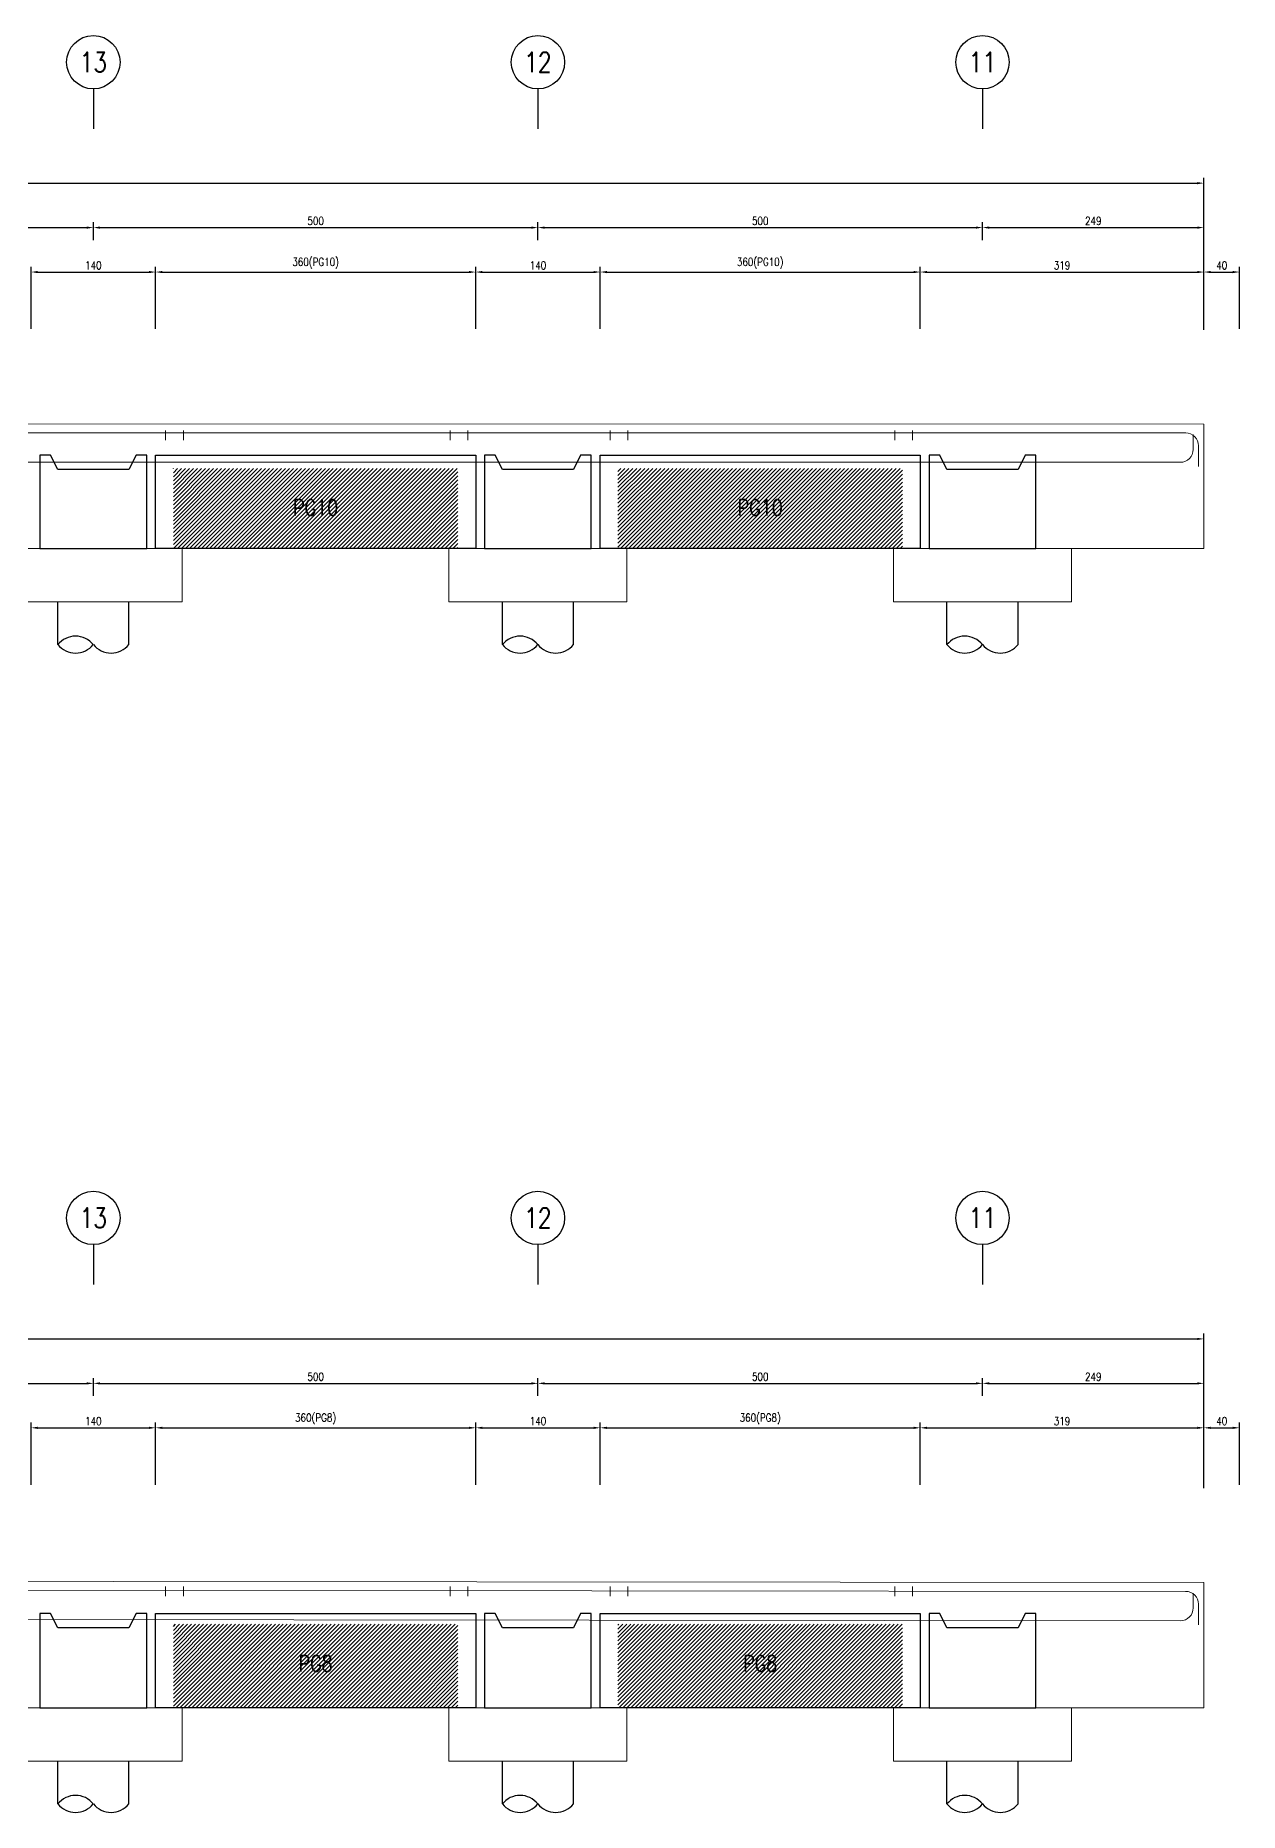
# Model space of a CAD drawing. Extents: x -4754 to 4976, y -23710 to 3841.
# Drawn here: x 2919 to 4273, y -7907 to -5909 of the extents above; entities that cross this region are included whole.
import ezdxf
from ezdxf.enums import TextEntityAlignment as Align

# ---------------------------------------------------------------- set-up
doc = ezdxf.new("R2010")
doc.units = 0
doc.header["$LTSCALE"] = 3
doc.layers.get('0').update_dxf_attribs({"linetype": 'CONTINUOUS'})
doc.layers.add('HB_0', color=7, linetype='CONTINUOUS', transparency=0.5)
for name, color, linetype in [('HB_DIM', 1, 'CONTINUOUS'), ('HB_TXT_CTEXT', 2, 'CONTINUOUS'), ('鋼筋', 3, 'CONTINUOUS')]:
    doc.layers.add(name, color=color, linetype=linetype)
doc.styles.get("Standard").update_dxf_attribs({"font": 'ROMANS.shx', "width": 0.8, "bigfont": 'chineset.shx'})
doc.dimstyles.new('30', dxfattribs={"dimscale": 3, "dimtxt": 3, "dimasz": 2.5, "dimexe": 2, "dimexo": 2, "dimgap": 1, "dimtad": 1, "dimdsep": 46, "dimtxsty": 'Standard', "dimcen": 0, "dimclrd": 256, "dimclre": 256, "dimclrt": 2, "dimadec": 0, "dimazin": 0, "dimtfac": 1, "dimtix": 1, "dimtmove": 2, "dimatfit": 3, "dimfxl": 1, "dimtolj": 1, "dimtzin": 0, "dimarcsym": 0})

# ---------------------------------------------------------------- blocks, each defined once
blk = doc.blocks.new('pile_vertical_with_pilecap')
at = {"linetype": 'Continuous'}
for p, q in [((-40, -48.1), (-40, 0)), ((-40, -48.1), (-40, 0)), ((40, -48.1), (40, 0)), ((40, -48.1), (40, 0))]:
    blk.add_line(p, q, dxfattribs=at)
for centre, start, end in [((-20, -64.1), 38.718, 141.282), ((-20, -64.1), 38.718, 141.282), ((-20, -32), 218.718, 321.282), ((-20, -32), 218.718, 321.282), ((20, -32), 218.718, 321.282), ((20, -32), 218.718, 321.282)]:
    blk.add_arc(centre, 25.6, start, end, dxfattribs=at)
blk = doc.blocks.new('line_guide')
at = {"color": 4, "linetype": 'Continuous'}
blk.add_line((0, 0), (0, -45), dxfattribs=at)
blk.add_circle((0, 30), 30, dxfattribs=at)
at = {"color": 4, "linetype": 'Continuous', "width": 0.8}
blk.add_attdef('A', text='', height=22.5, dxfattribs=at).set_placement((0, 30), align=Align.MIDDLE)
blk = doc.blocks.new('*D76')
at = {"layer": 'HB_DIM', "linetype": 'Continuous', "lineweight": -2}
for p, q in [((2913.6, -6238.8), (2913.6, -6168.8)), ((2921.1, -6174.8), (3046.1, -6174.8)), ((3053.6, -6238.8), (3053.6, -6168.8))]:
    blk.add_line(p, q, dxfattribs=at)
at = {"layer": 'HB_DIM'}
for points in [[(2921.1, -6173.6), (2921.1, -6176.1), (2913.6, -6174.8)], [(3046.1, -6176.1), (3046.1, -6173.6), (3053.6, -6174.8)]]:
    blk.add_solid(points, dxfattribs=at)
at = {"layer": 'HB_DIM', "color": 2, "linetype": 'Continuous', "insert": (2983.6, -6167.3), "char_height": 9, "attachment_point": 5, "rotation": 0}
blk.add_mtext('\\A1;140', dxfattribs=at)
blk = doc.blocks.new('*D77')
at = {"layer": 'HB_DIM', "linetype": 'Continuous', "lineweight": -2}
for p, q in [((3053.6, -6238.8), (3053.6, -6168.8)), ((3061.1, -6174.8), (3406.1, -6174.8)), ((3413.6, -6238.8), (3413.6, -6168.8))]:
    blk.add_line(p, q, dxfattribs=at)
at = {"layer": 'HB_DIM'}
for points in [[(3061.1, -6173.6), (3061.1, -6176.1), (3053.6, -6174.8)], [(3406.1, -6176.1), (3406.1, -6173.6), (3413.6, -6174.8)]]:
    blk.add_solid(points, dxfattribs=at)
at = {"layer": 'HB_DIM', "color": 2, "linetype": 'Continuous', "insert": (3233.6, -6164.9), "char_height": 9, "attachment_point": 5, "rotation": 0}
blk.add_mtext('\\A1;360(PG10)', dxfattribs=at)
blk = doc.blocks.new('*D78')
at = {"layer": 'HB_DIM', "linetype": 'Continuous', "lineweight": -2}
for p, q in [((3413.6, -6238.8), (3413.6, -6168.8)), ((3421.1, -6174.8), (3546.1, -6174.8)), ((3553.6, -6238.8), (3553.6, -6168.8))]:
    blk.add_line(p, q, dxfattribs=at)
at = {"layer": 'HB_DIM'}
for points in [[(3421.1, -6173.6), (3421.1, -6176.1), (3413.6, -6174.8)], [(3546.1, -6176.1), (3546.1, -6173.6), (3553.6, -6174.8)]]:
    blk.add_solid(points, dxfattribs=at)
at = {"layer": 'HB_DIM', "color": 2, "linetype": 'Continuous', "insert": (3483.6, -6167.3), "char_height": 9, "attachment_point": 5, "rotation": 0}
blk.add_mtext('\\A1;140', dxfattribs=at)
blk = doc.blocks.new('*D79')
at = {"layer": 'HB_DIM', "linetype": 'Continuous', "lineweight": -2}
for p, q in [((3553.6, -6238.8), (3553.6, -6168.8)), ((3561.1, -6174.8), (3906.1, -6174.8)), ((3913.6, -6238.8), (3913.6, -6168.8))]:
    blk.add_line(p, q, dxfattribs=at)
at = {"layer": 'HB_DIM'}
for points in [[(3561.1, -6173.6), (3561.1, -6176.1), (3553.6, -6174.8)], [(3906.1, -6176.1), (3906.1, -6173.6), (3913.6, -6174.8)]]:
    blk.add_solid(points, dxfattribs=at)
at = {"layer": 'HB_DIM', "color": 2, "linetype": 'Continuous', "insert": (3733.6, -6164.9), "char_height": 9, "attachment_point": 5, "rotation": 0}
blk.add_mtext('\\A1;360(PG10)', dxfattribs=at)
blk = doc.blocks.new('*D80')
at = {"layer": 'HB_DIM', "linetype": 'Continuous', "lineweight": -2}
for p, q in [((3913.6, -6238.8), (3913.6, -6168.8)), ((3921.1, -6174.8), (4225.1, -6174.8)), ((4232.6, -6238.8), (4232.6, -6168.8))]:
    blk.add_line(p, q, dxfattribs=at)
at = {"layer": 'HB_DIM'}
for points in [[(3921.1, -6173.6), (3921.1, -6176.1), (3913.6, -6174.8)], [(4225.1, -6176.1), (4225.1, -6173.6), (4232.6, -6174.8)]]:
    blk.add_solid(points, dxfattribs=at)
at = {"layer": 'HB_DIM', "color": 2, "linetype": 'Continuous', "insert": (4073.1, -6167.3), "char_height": 9, "attachment_point": 5, "rotation": 0}
blk.add_mtext('\\A1;319', dxfattribs=at)
blk = doc.blocks.new('*D81')
at = {"layer": 'HB_DIM', "linetype": 'Continuous', "lineweight": -2}
for p, q in [((4232.6, -6238.8), (4232.6, -6168.8)), ((4240.1, -6174.8), (4265.1, -6174.8)), ((4272.6, -6238.8), (4272.6, -6168.8))]:
    blk.add_line(p, q, dxfattribs=at)
at = {"layer": 'HB_DIM'}
for points in [[(4240.1, -6173.6), (4240.1, -6176.1), (4232.6, -6174.8)], [(4265.1, -6176.1), (4265.1, -6173.6), (4272.6, -6174.8)]]:
    blk.add_solid(points, dxfattribs=at)
at = {"layer": 'HB_DIM', "color": 2, "linetype": 'Continuous', "insert": (4252.6, -6167.3), "char_height": 9, "attachment_point": 5, "rotation": 0}
blk.add_mtext('\\A1;40', dxfattribs=at)
blk = doc.blocks.new('*D84')
at = {"layer": 'HB_DIM', "linetype": 'Continuous', "lineweight": -2}
for p, q in [((-265.4, -6238.8), (-265.4, -6068.8)), ((-257.9, -6074.8), (4225.1, -6074.8)), ((4232.6, -6239.8), (4232.6, -6068.8))]:
    blk.add_line(p, q, dxfattribs=at)
at = {"layer": 'HB_DIM'}
for points in [[(-257.9, -6073.6), (-257.9, -6076.1), (-265.4, -6074.8)], [(4225.1, -6076.1), (4225.1, -6073.6), (4232.6, -6074.8)]]:
    blk.add_solid(points, dxfattribs=at)
at = {"layer": 'HB_DIM', "color": 2, "linetype": 'Continuous', "insert": (1983.6, -6067.3), "char_height": 9, "attachment_point": 5, "rotation": 0}
blk.add_mtext('\\A1;4498', dxfattribs=at)
blk = doc.blocks.new('*D91')
at = {"layer": 'HB_DIM', "linetype": 'Continuous', "lineweight": -2}
for p, q in [((2483.6, -6138.8), (2483.6, -6118.8)), ((2491.1, -6124.8), (2976.1, -6124.8)), ((2983.6, -6138.8), (2983.6, -6118.8))]:
    blk.add_line(p, q, dxfattribs=at)
at = {"layer": 'HB_DIM'}
for points in [[(2491.1, -6123.6), (2491.1, -6126.1), (2483.6, -6124.8)], [(2976.1, -6126.1), (2976.1, -6123.6), (2983.6, -6124.8)]]:
    blk.add_solid(points, dxfattribs=at)
at = {"layer": 'HB_DIM', "color": 2, "linetype": 'Continuous', "insert": (2733.6, -6117.3), "char_height": 9, "attachment_point": 5, "rotation": 0}
blk.add_mtext('\\A1;500', dxfattribs=at)
blk = doc.blocks.new('*D92')
at = {"layer": 'HB_DIM', "linetype": 'Continuous', "lineweight": -2}
for p, q in [((2983.6, -6138.8), (2983.6, -6118.8)), ((2991.1, -6124.8), (3476.1, -6124.8)), ((3483.6, -6138.8), (3483.6, -6118.8))]:
    blk.add_line(p, q, dxfattribs=at)
at = {"layer": 'HB_DIM'}
for points in [[(2991.1, -6123.6), (2991.1, -6126.1), (2983.6, -6124.8)], [(3476.1, -6126.1), (3476.1, -6123.6), (3483.6, -6124.8)]]:
    blk.add_solid(points, dxfattribs=at)
at = {"layer": 'HB_DIM', "color": 2, "linetype": 'Continuous', "insert": (3233.6, -6117.3), "char_height": 9, "attachment_point": 5, "rotation": 0}
blk.add_mtext('\\A1;500', dxfattribs=at)
blk = doc.blocks.new('*D93')
at = {"layer": 'HB_DIM', "linetype": 'Continuous', "lineweight": -2}
for p, q in [((3483.6, -6138.8), (3483.6, -6118.8)), ((3491.1, -6124.8), (3976.1, -6124.8)), ((3983.6, -6138.8), (3983.6, -6118.8))]:
    blk.add_line(p, q, dxfattribs=at)
at = {"layer": 'HB_DIM'}
for points in [[(3491.1, -6123.6), (3491.1, -6126.1), (3483.6, -6124.8)], [(3976.1, -6126.1), (3976.1, -6123.6), (3983.6, -6124.8)]]:
    blk.add_solid(points, dxfattribs=at)
at = {"layer": 'HB_DIM', "color": 2, "linetype": 'Continuous', "insert": (3733.6, -6117.3), "char_height": 9, "attachment_point": 5, "rotation": 0}
blk.add_mtext('\\A1;500', dxfattribs=at)
blk = doc.blocks.new('*D94')
at = {"layer": 'HB_DIM', "linetype": 'Continuous', "lineweight": -2}
for p, q in [((3983.6, -6138.8), (3983.6, -6118.8)), ((3991.1, -6124.8), (4225.1, -6124.8)), ((4232.6, -6238.8), (4232.6, -6118.8))]:
    blk.add_line(p, q, dxfattribs=at)
at = {"layer": 'HB_DIM'}
for points in [[(3991.1, -6123.6), (3991.1, -6126.1), (3983.6, -6124.8)], [(4225.1, -6126.1), (4225.1, -6123.6), (4232.6, -6124.8)]]:
    blk.add_solid(points, dxfattribs=at)
at = {"layer": 'HB_DIM', "color": 2, "linetype": 'Continuous', "insert": (4108.1, -6117.3), "char_height": 9, "attachment_point": 5, "rotation": 0}
blk.add_mtext('\\A1;249', dxfattribs=at)
blk = doc.blocks.new('*D109')
at = {"layer": 'HB_DIM', "linetype": 'Continuous', "lineweight": -2}
for p, q in [((2913.6, -7538.8), (2913.6, -7468.8)), ((2921.1, -7474.8), (3046.1, -7474.8)), ((3053.6, -7538.8), (3053.6, -7468.8))]:
    blk.add_line(p, q, dxfattribs=at)
at = {"layer": 'HB_DIM'}
for points in [[(2921.1, -7473.6), (2921.1, -7476.1), (2913.6, -7474.8)], [(3046.1, -7476.1), (3046.1, -7473.6), (3053.6, -7474.8)]]:
    blk.add_solid(points, dxfattribs=at)
at = {"layer": 'HB_DIM', "color": 2, "linetype": 'Continuous', "insert": (2983.6, -7467.3), "char_height": 9, "attachment_point": 5, "rotation": 0}
blk.add_mtext('\\A1;140', dxfattribs=at)
blk = doc.blocks.new('*D110')
at = {"layer": 'HB_DIM', "linetype": 'Continuous', "lineweight": -2}
for p, q in [((3053.6, -7538.8), (3053.6, -7468.8)), ((3061.1, -7474.8), (3406.1, -7474.8)), ((3413.6, -7538.8), (3413.6, -7468.8))]:
    blk.add_line(p, q, dxfattribs=at)
at = {"layer": 'HB_DIM'}
for points in [[(3061.1, -7473.6), (3061.1, -7476.1), (3053.6, -7474.8)], [(3406.1, -7476.1), (3406.1, -7473.6), (3413.6, -7474.8)]]:
    blk.add_solid(points, dxfattribs=at)
at = {"layer": 'HB_DIM', "color": 2, "linetype": 'Continuous', "insert": (3233.6, -7464.9), "char_height": 9, "attachment_point": 5, "rotation": 0}
blk.add_mtext('\\A1;360(PG8)', dxfattribs=at)
blk = doc.blocks.new('*D111')
at = {"layer": 'HB_DIM', "linetype": 'Continuous', "lineweight": -2}
for p, q in [((3413.6, -7538.8), (3413.6, -7468.8)), ((3421.1, -7474.8), (3546.1, -7474.8)), ((3553.6, -7538.8), (3553.6, -7468.8))]:
    blk.add_line(p, q, dxfattribs=at)
at = {"layer": 'HB_DIM'}
for points in [[(3421.1, -7473.6), (3421.1, -7476.1), (3413.6, -7474.8)], [(3546.1, -7476.1), (3546.1, -7473.6), (3553.6, -7474.8)]]:
    blk.add_solid(points, dxfattribs=at)
at = {"layer": 'HB_DIM', "color": 2, "linetype": 'Continuous', "insert": (3483.6, -7467.3), "char_height": 9, "attachment_point": 5, "rotation": 0}
blk.add_mtext('\\A1;140', dxfattribs=at)
blk = doc.blocks.new('*D112')
at = {"layer": 'HB_DIM', "linetype": 'Continuous', "lineweight": -2}
for p, q in [((3553.6, -7538.8), (3553.6, -7468.8)), ((3561.1, -7474.8), (3906.1, -7474.8)), ((3913.6, -7538.8), (3913.6, -7468.8))]:
    blk.add_line(p, q, dxfattribs=at)
at = {"layer": 'HB_DIM'}
for points in [[(3561.1, -7473.6), (3561.1, -7476.1), (3553.6, -7474.8)], [(3906.1, -7476.1), (3906.1, -7473.6), (3913.6, -7474.8)]]:
    blk.add_solid(points, dxfattribs=at)
at = {"layer": 'HB_DIM', "color": 2, "linetype": 'Continuous', "insert": (3733.6, -7464.9), "char_height": 9, "attachment_point": 5, "rotation": 0}
blk.add_mtext('\\A1;360(PG8)', dxfattribs=at)
blk = doc.blocks.new('*D113')
at = {"layer": 'HB_DIM', "linetype": 'Continuous', "lineweight": -2}
for p, q in [((3913.6, -7538.8), (3913.6, -7468.8)), ((3921.1, -7474.8), (4225.1, -7474.8)), ((4232.6, -7538.8), (4232.6, -7468.8))]:
    blk.add_line(p, q, dxfattribs=at)
at = {"layer": 'HB_DIM'}
for points in [[(3921.1, -7473.6), (3921.1, -7476.1), (3913.6, -7474.8)], [(4225.1, -7476.1), (4225.1, -7473.6), (4232.6, -7474.8)]]:
    blk.add_solid(points, dxfattribs=at)
at = {"layer": 'HB_DIM', "color": 2, "linetype": 'Continuous', "insert": (4073.1, -7467.3), "char_height": 9, "attachment_point": 5, "rotation": 0}
blk.add_mtext('\\A1;319', dxfattribs=at)
blk = doc.blocks.new('*D114')
at = {"layer": 'HB_DIM', "linetype": 'Continuous', "lineweight": -2}
for p, q in [((4232.6, -7538.8), (4232.6, -7468.8)), ((4240.1, -7474.8), (4265.1, -7474.8)), ((4272.6, -7538.8), (4272.6, -7468.8))]:
    blk.add_line(p, q, dxfattribs=at)
at = {"layer": 'HB_DIM'}
for points in [[(4240.1, -7473.6), (4240.1, -7476.1), (4232.6, -7474.8)], [(4265.1, -7476.1), (4265.1, -7473.6), (4272.6, -7474.8)]]:
    blk.add_solid(points, dxfattribs=at)
at = {"layer": 'HB_DIM', "color": 2, "linetype": 'Continuous', "insert": (4252.6, -7467.3), "char_height": 9, "attachment_point": 5, "rotation": 0}
blk.add_mtext('\\A1;40', dxfattribs=at)
blk = doc.blocks.new('*D117')
at = {"layer": 'HB_DIM', "linetype": 'Continuous', "lineweight": -2}
for p, q in [((-265.4, -7538.8), (-265.4, -7368.8)), ((-257.9, -7374.8), (4225.1, -7374.8)), ((4232.6, -7542.8), (4232.6, -7368.8))]:
    blk.add_line(p, q, dxfattribs=at)
at = {"layer": 'HB_DIM'}
for points in [[(-257.9, -7373.6), (-257.9, -7376.1), (-265.4, -7374.8)], [(4225.1, -7376.1), (4225.1, -7373.6), (4232.6, -7374.8)]]:
    blk.add_solid(points, dxfattribs=at)
at = {"layer": 'HB_DIM', "color": 2, "linetype": 'Continuous', "insert": (1983.6, -7367.3), "char_height": 9, "attachment_point": 5, "rotation": 0}
blk.add_mtext('\\A1;4498', dxfattribs=at)
blk = doc.blocks.new('*D124')
at = {"layer": 'HB_DIM', "linetype": 'Continuous', "lineweight": -2}
for p, q in [((2483.6, -7438.8), (2483.6, -7418.8)), ((2491.1, -7424.8), (2976.1, -7424.8)), ((2983.6, -7438.8), (2983.6, -7418.8))]:
    blk.add_line(p, q, dxfattribs=at)
at = {"layer": 'HB_DIM'}
for points in [[(2491.1, -7423.6), (2491.1, -7426.1), (2483.6, -7424.8)], [(2976.1, -7426.1), (2976.1, -7423.6), (2983.6, -7424.8)]]:
    blk.add_solid(points, dxfattribs=at)
at = {"layer": 'HB_DIM', "color": 2, "linetype": 'Continuous', "insert": (2733.6, -7417.3), "char_height": 9, "attachment_point": 5, "rotation": 0}
blk.add_mtext('\\A1;500', dxfattribs=at)
blk = doc.blocks.new('*D125')
at = {"layer": 'HB_DIM', "linetype": 'Continuous', "lineweight": -2}
for p, q in [((2983.6, -7438.8), (2983.6, -7418.8)), ((2991.1, -7424.8), (3476.1, -7424.8)), ((3483.6, -7438.8), (3483.6, -7418.8))]:
    blk.add_line(p, q, dxfattribs=at)
at = {"layer": 'HB_DIM'}
for points in [[(2991.1, -7423.6), (2991.1, -7426.1), (2983.6, -7424.8)], [(3476.1, -7426.1), (3476.1, -7423.6), (3483.6, -7424.8)]]:
    blk.add_solid(points, dxfattribs=at)
at = {"layer": 'HB_DIM', "color": 2, "linetype": 'Continuous', "insert": (3233.6, -7417.3), "char_height": 9, "attachment_point": 5, "rotation": 0}
blk.add_mtext('\\A1;500', dxfattribs=at)
blk = doc.blocks.new('*D126')
at = {"layer": 'HB_DIM', "linetype": 'Continuous', "lineweight": -2}
for p, q in [((3483.6, -7438.8), (3483.6, -7418.8)), ((3491.1, -7424.8), (3976.1, -7424.8)), ((3983.6, -7438.8), (3983.6, -7418.8))]:
    blk.add_line(p, q, dxfattribs=at)
at = {"layer": 'HB_DIM'}
for points in [[(3491.1, -7423.6), (3491.1, -7426.1), (3483.6, -7424.8)], [(3976.1, -7426.1), (3976.1, -7423.6), (3983.6, -7424.8)]]:
    blk.add_solid(points, dxfattribs=at)
at = {"layer": 'HB_DIM', "color": 2, "linetype": 'Continuous', "insert": (3733.6, -7417.3), "char_height": 9, "attachment_point": 5, "rotation": 0}
blk.add_mtext('\\A1;500', dxfattribs=at)
blk = doc.blocks.new('*D127')
at = {"layer": 'HB_DIM', "linetype": 'Continuous', "lineweight": -2}
for p, q in [((3983.6, -7438.8), (3983.6, -7418.8)), ((3991.1, -7424.8), (4225.1, -7424.8)), ((4232.6, -7538.8), (4232.6, -7418.8))]:
    blk.add_line(p, q, dxfattribs=at)
at = {"layer": 'HB_DIM'}
for points in [[(3991.1, -7423.6), (3991.1, -7426.1), (3983.6, -7424.8)], [(4225.1, -7426.1), (4225.1, -7423.6), (4232.6, -7424.8)]]:
    blk.add_solid(points, dxfattribs=at)
at = {"layer": 'HB_DIM', "color": 2, "linetype": 'Continuous', "insert": (4108.1, -7417.3), "char_height": 9, "attachment_point": 5, "rotation": 0}
blk.add_mtext('\\A1;249', dxfattribs=at)

msp = doc.modelspace()

# ---------------------------------------------------------------- hatches: boundary and pattern name
at = {"layer": 'HB_0', "linetype": 'Continuous'}
h = msp.add_hatch(dxfattribs=at)
h.set_pattern_fill('ANSI31', color=256, style=0)
h.paths.add_polyline_path([(3073.573, -6395.802), (3393.573, -6395.802), (3393.573, -6485.802), (3073.573, -6485.802)], flags=17)
h = msp.add_hatch(dxfattribs=at)
h.set_pattern_fill('ANSI31', color=256, style=0)
h.paths.add_polyline_path([(3573.573, -6395.802), (3893.573, -6395.802), (3893.573, -6485.802), (3573.573, -6485.802)], flags=17)
h = msp.add_hatch(dxfattribs=at)
h.set_pattern_fill('ANSI31', color=256, style=0)
h.paths.add_polyline_path([(3073.573, -7695.802), (3393.573, -7695.802), (3393.573, -7789.802), (3073.573, -7789.802)], flags=17)
h = msp.add_hatch(dxfattribs=at)
h.set_pattern_fill('ANSI31', color=256, style=0)
h.paths.add_polyline_path([(3573.573, -7695.802), (3893.573, -7695.802), (3893.573, -7789.802), (3573.573, -7789.802)], flags=17)

# ---------------------------------------------------------------- linework, layer by layer
at = {"layer": 'HB_0', "lineweight": 5}
for points in [[(-265.427, -6485.802), (-265.427, -6344.802), (4232.573, -6345.802), (4232.573, -6485.802), (-265.427, -6485.802)], [(-265.427, -7789.802), (-265.427, -7644.802), (4232.573, -7648.802), (4232.573, -7789.802), (-265.427, -7789.802)]]:
    msp.add_lwpolyline(points, dxfattribs=at)
at = {"layer": 'HB_0', "color": 1, "linetype": 'Continuous'}
for points in [[(3043.573, -6485.802), (3043.573, -6380.802), (3031.573, -6380.802), (3023.573, -6396.802), (2943.573, -6396.802), (2935.573, -6380.802), (2923.573, -6380.802), (2923.573, -6485.802), (3043.573, -6485.802)], [(3053.573, -6380.802), (3073.573, -6380.802), (3393.573, -6380.802), (3413.573, -6380.802), (3413.573, -6485.802), (3393.573, -6485.802), (3073.573, -6485.802), (3053.573, -6485.802), (3053.573, -6380.802)], [(3543.573, -6485.802), (3543.573, -6380.802), (3531.573, -6380.802), (3523.573, -6396.802), (3443.573, -6396.802), (3435.573, -6380.802), (3423.573, -6380.802), (3423.573, -6485.802), (3543.573, -6485.802)], [(3553.573, -6380.802), (3573.573, -6380.802), (3893.573, -6380.802), (3913.573, -6380.802), (3913.573, -6485.802), (3893.573, -6485.802), (3573.573, -6485.802), (3553.573, -6485.802), (3553.573, -6380.802)], [(4043.573, -6485.802), (4043.573, -6380.802), (4031.573, -6380.802), (4023.573, -6396.802), (3943.573, -6396.802), (3935.573, -6380.802), (3923.573, -6380.802), (3923.573, -6485.802), (4043.573, -6485.802)], [(3043.573, -7789.802), (3043.573, -7683.802), (3031.573, -7683.802), (3023.573, -7699.802), (2943.573, -7699.802), (2935.573, -7683.802), (2923.573, -7683.802), (2923.573, -7789.802), (3043.573, -7789.802)], [(3053.573, -7683.802), (3073.573, -7683.802), (3393.573, -7683.802), (3413.573, -7683.802), (3413.573, -7789.802), (3393.573, -7789.802), (3073.573, -7789.802), (3053.573, -7789.802), (3053.573, -7683.802)], [(3543.573, -7789.802), (3543.573, -7683.802), (3531.573, -7683.802), (3523.573, -7699.802), (3443.573, -7699.802), (3435.573, -7683.802), (3423.573, -7683.802), (3423.573, -7789.802), (3543.573, -7789.802)], [(3553.573, -7683.802), (3573.573, -7683.802), (3893.573, -7683.802), (3913.573, -7683.802), (3913.573, -7789.802), (3893.573, -7789.802), (3573.573, -7789.802), (3553.573, -7789.802), (3553.573, -7683.802)], [(4043.573, -7789.802), (4043.573, -7683.802), (4031.573, -7683.802), (4023.573, -7699.802), (3943.573, -7699.802), (3935.573, -7683.802), (3923.573, -7683.802), (3923.573, -7789.802), (4043.573, -7789.802)]]:
    msp.add_lwpolyline(points, dxfattribs=at)
at = {"layer": 'HB_0', "lineweight": 5}
for points in [[(2883.573, -6545.802, -160), (3083.573, -6545.802, -160), (3083.573, -6485.802, -160), (2883.573, -6485.802, -160), (2883.573, -6545.802, -160)], [(3383.573, -6545.802, -160), (3583.573, -6545.802, -160), (3583.573, -6485.802, -160), (3383.573, -6485.802, -160), (3383.573, -6545.802, -160)], [(3883.573, -6545.802, -160), (4083.573, -6545.802, -160), (4083.573, -6485.802, -160), (3883.573, -6485.802, -160), (3883.573, -6545.802, -160)], [(2883.573, -7849.802, -325), (3083.573, -7849.802, -325), (3083.573, -7789.802, -325), (2883.573, -7789.802, -325), (2883.573, -7849.802, -325)], [(3383.573, -7849.802, -325), (3583.573, -7849.802, -325), (3583.573, -7789.802, -325), (3383.573, -7789.802, -325), (3383.573, -7849.802, -325)], [(3883.573, -7849.802, -325), (4083.573, -7849.802, -325), (4083.573, -7789.802, -325), (3883.573, -7789.802, -325), (3883.573, -7849.802, -325)]]:
    msp.add_polyline3d(points, dxfattribs=at)
at = {"layer": '鋼筋', "lineweight": 5}
for p, q in [((-244.939, -6354.806, -37.12), (4212.081, -6355.797, -37.12)), ((-244.939, -6354.806, -24.747), (4212.081, -6355.797, -24.747)), ((-244.939, -6354.806, -12.373), (4212.081, -6355.797, -12.373)), ((-244.939, -6354.806), (4212.081, -6355.797)), ((-244.939, -6354.806, 12.373), (4212.081, -6355.797, 12.373)), ((-244.939, -6354.806, 24.747), (4212.081, -6355.797, 24.747)), ((-244.939, -6354.806, 37.12), (4212.081, -6355.797, 37.12)), ((3064.843, -6353.212, -36.23), (3064.843, -6353.212, 36.23)), ((3084.843, -6353.212, -36.23), (3084.843, -6353.212, 36.23)), ((3384.843, -6353.212, -36.23), (3384.843, -6353.212, 36.23)), ((3404.843, -6353.212, -36.23), (3404.843, -6353.212, 36.23)), ((3564.843, -6353.212, -36.23), (3564.843, -6353.212, 36.23)), ((3584.843, -6353.212, -36.23), (3584.843, -6353.212, 36.23)), ((3884.843, -6353.212, -36.23), (3884.843, -6353.212, 36.23)), ((3904.843, -6353.212, -36.23), (3904.843, -6353.212, 36.23)), ((3064.843, -6356.387, 39.405), (3064.843, -6364.007, 39.405)), ((3064.843, -6364.02, -33.087), (3064.843, -6358.632, -38.475)), ((3084.843, -6356.387, 39.405), (3084.843, -6364.007, 39.405)), ((3084.843, -6364.02, -33.087), (3084.843, -6358.632, -38.475)), ((3384.843, -6356.387, 39.405), (3384.843, -6364.007, 39.405)), ((3384.843, -6364.02, -33.087), (3384.843, -6358.632, -38.475)), ((3404.843, -6356.387, 39.405), (3404.843, -6364.007, 39.405)), ((3404.843, -6364.02, -33.087), (3404.843, -6358.632, -38.475)), ((3564.843, -6356.387, 39.405), (3564.843, -6364.007, 39.405)), ((3564.843, -6364.02, -33.087), (3564.843, -6358.632, -38.475)), ((3584.843, -6356.387, 39.405), (3584.843, -6364.007, 39.405)), ((3584.843, -6364.02, -33.087), (3584.843, -6358.632, -38.475)), ((3884.843, -6356.387, 39.405), (3884.843, -6364.007, 39.405)), ((3884.843, -6364.02, -33.087), (3884.843, -6358.632, -38.475)), ((3904.843, -6356.387, 39.405), (3904.843, -6364.007, 39.405)), ((3904.843, -6364.02, -33.087), (3904.843, -6358.632, -38.475)), ((4220.578, -6374.309, -37.62), (4220.582, -6357.689, -37.62)), ((4220.578, -6374.309, -22.572), (4220.582, -6357.689, -22.572)), ((4220.578, -6374.309, -7.524), (4220.582, -6357.689, -7.524)), ((4220.578, -6374.309, 7.524), (4220.582, -6357.689, 7.524)), ((4220.578, -6374.309, 22.572), (4220.582, -6357.689, 22.572)), ((4220.578, -6374.309, 37.62), (4220.582, -6357.689, 37.62)), ((4226.568, -6370.29, -37.12), (4226.563, -6393.41, -37.12)), ((4226.568, -6370.29, -24.747), (4226.563, -6393.41, -24.747)), ((4226.568, -6370.29, -12.373), (4226.563, -6393.41, -12.373)), ((4226.568, -6370.29), (4226.563, -6393.41)), ((4226.568, -6370.29, 12.373), (4226.563, -6393.41, 12.373)), ((4226.568, -6370.29, 24.747), (4226.563, -6393.41, 24.747)), ((4226.568, -6370.29, 37.12), (4226.563, -6393.41, 37.12)), ((-238.935, -6387.807, -37.62), (4206.085, -6388.796, -37.62)), ((-238.935, -6387.807, -22.572), (4206.085, -6388.796, -22.572)), ((-238.935, -6387.807, -7.524), (4206.085, -6388.796, -7.524)), ((-238.935, -6387.807, 7.524), (4206.085, -6388.796, 7.524)), ((-238.935, -6387.807, 22.572), (4206.085, -6388.796, 22.572)), ((-238.935, -6387.807, 37.62), (4206.085, -6388.796, 37.62)), ((-244.946, -7654.82, -37.12), (4212.073, -7658.783, -37.12)), ((-244.946, -7654.82, -24.747), (4212.073, -7658.783, -24.747)), ((-244.946, -7654.82, -12.373), (4212.073, -7658.783, -12.373)), ((-244.946, -7654.82), (4212.073, -7658.783)), ((-244.946, -7654.82, 12.373), (4212.073, -7658.783, 12.373)), ((-244.946, -7654.82, 24.747), (4212.073, -7658.783, 24.747)), ((-244.946, -7654.82, 37.12), (4212.073, -7658.783, 37.12)), ((3064.843, -7653.372, -36.23), (3064.843, -7653.372, 36.23)), ((3084.843, -7653.372, -36.23), (3084.843, -7653.372, 36.23)), ((3384.843, -7653.372, -36.23), (3384.843, -7653.372, 36.23)), ((3404.843, -7653.372, -36.23), (3404.843, -7653.372, 36.23)), ((3564.843, -7653.372, -36.23), (3564.843, -7653.372, 36.23)), ((3584.843, -7653.372, -36.23), (3584.843, -7653.372, 36.23)), ((3884.843, -7653.372, -36.23), (3884.843, -7653.372, 36.23)), ((3904.843, -7653.372, -36.23), (3904.843, -7653.372, 36.23)), ((3064.843, -7656.547, 39.405), (3064.843, -7664.167, 39.405)), ((3064.843, -7664.18, -33.087), (3064.843, -7658.792, -38.475)), ((3084.843, -7656.547, 39.405), (3084.843, -7664.167, 39.405)), ((3084.843, -7664.18, -33.087), (3084.843, -7658.792, -38.475)), ((3384.843, -7656.547, 39.405), (3384.843, -7664.167, 39.405)), ((3384.843, -7664.18, -33.087), (3384.843, -7658.792, -38.475)), ((3404.843, -7656.547, 39.405), (3404.843, -7664.167, 39.405)), ((3404.843, -7664.18, -33.087), (3404.843, -7658.792, -38.475)), ((3564.843, -7656.547, 39.405), (3564.843, -7664.167, 39.405)), ((3564.843, -7664.18, -33.087), (3564.843, -7658.792, -38.475)), ((3584.843, -7656.547, 39.405), (3584.843, -7664.167, 39.405)), ((3584.843, -7664.18, -33.087), (3584.843, -7658.792, -38.475)), ((3884.843, -7656.547, 39.405), (3884.843, -7664.167, 39.405)), ((3884.843, -7664.18, -33.087), (3884.843, -7658.792, -38.475)), ((3904.843, -7656.547, 39.405), (3904.843, -7664.167, 39.405)), ((3904.843, -7664.18, -33.087), (3904.843, -7658.792, -38.475)), ((4220.592, -7677.301, -37.62), (4220.607, -7660.681, -37.62)), ((4220.592, -7677.301, -22.572), (4220.607, -7660.681, -22.572)), ((4220.592, -7677.301, -7.524), (4220.607, -7660.681, -7.524)), ((4220.592, -7677.301, 7.524), (4220.607, -7660.681, 7.524)), ((4220.592, -7677.301, 22.572), (4220.607, -7660.681, 22.572)), ((4220.592, -7677.301, 37.62), (4220.607, -7660.681, 37.62)), ((4226.55, -7673.286, -37.12), (4226.529, -7696.406, -37.12)), ((4226.55, -7673.286, -24.747), (4226.529, -7696.406, -24.747)), ((4226.55, -7673.286, -12.373), (4226.529, -7696.406, -12.373)), ((4226.55, -7673.286), (4226.529, -7696.406)), ((4226.55, -7673.286, 12.373), (4226.529, -7696.406, 12.373)), ((4226.55, -7673.286, 24.747), (4226.529, -7696.406, 24.747)), ((4226.55, -7673.286, 37.12), (4226.529, -7696.406, 37.12)), ((-238.93, -7687.825, -37.62), (4206.089, -7691.778, -37.62)), ((-238.93, -7687.825, -22.572), (4206.089, -7691.778, -22.572)), ((-238.93, -7687.825, -7.524), (4206.089, -7691.778, -7.524)), ((-238.93, -7687.825, 7.524), (4206.089, -7691.778, 7.524)), ((-238.93, -7687.825, 22.572), (4206.089, -7691.778, 22.572)), ((-238.93, -7687.825, 37.62), (4206.089, -7691.778, 37.62))]:
    msp.add_line(p, q, dxfattribs=at)
at = {"layer": '鋼筋', "lineweight": 5, "extrusion": (1, -3.67394e-16, 0)}
for centre in [(-6356.387, -36.23, 3064.843), (-6356.387, -36.23, 3084.843), (-6356.387, -36.23, 3384.843), (-6356.387, -36.23, 3404.843), (-6356.387, -36.23, 3564.843), (-6356.387, -36.23, 3584.843), (-6356.387, -36.23, 3884.843), (-6356.387, -36.23, 3904.843)]:
    msp.add_arc(centre, 3.175, 225, 0, dxfattribs=at)
at = {"layer": '鋼筋', "lineweight": 5, "extrusion": (1, -3.67394e-16, -5.36563e-37)}
for centre in [(-6356.387, 36.23, 3064.843), (-6356.387, 36.23, 3084.843), (-6356.387, 36.23, 3384.843), (-6356.387, 36.23, 3404.843), (-6356.387, 36.23, 3564.843), (-6356.387, 36.23, 3584.843), (-6356.387, 36.23, 3884.843), (-6356.387, 36.23, 3904.843)]:
    msp.add_arc(centre, 3.175, 0, 90, dxfattribs=at)
at = {"layer": '鋼筋', "lineweight": 5}
for centre, start, end in [((4206.088, -6374.306, -37.62), 269.987262, 359.987262), ((4206.088, -6374.306, -22.572), 269.987262, 359.987262), ((4206.088, -6374.306, -7.524), 269.987262, 359.987262), ((4206.088, -6374.306, 7.524), 269.987262, 359.987262), ((4206.088, -6374.306, 22.572), 269.987262, 359.987262), ((4206.088, -6374.306, 37.62), 269.987262, 359.987262), ((4206.102, -7677.288, -37.62), 269.949048, 359.949048), ((4206.102, -7677.288, -22.572), 269.949048, 359.949048), ((4206.102, -7677.288, -7.524), 269.949048, 359.949048), ((4206.102, -7677.288, 7.524), 269.949048, 359.949048), ((4206.102, -7677.288, 22.572), 269.949048, 359.949048), ((4206.102, -7677.288, 37.62), 269.949048, 359.949048)]:
    msp.add_arc(centre, 14.49, start, end, dxfattribs=at)
at = {"layer": '鋼筋', "lineweight": 5, "extrusion": (0, 0, -1)}
for centre, start, end in [((-4212.078, -6370.287, 37.12), 90.012738, 180.012738), ((-4212.078, -6370.287, 24.747), 90.012738, 180.012738), ((-4212.078, -6370.287, 12.373), 90.012738, 180.012738), ((-4212.078, -6370.287), 90.012738, 180.012738), ((-4212.078, -6370.287, -12.373), 90.012738, 180.012738), ((-4212.078, -6370.287, -24.747), 90.012738, 180.012738), ((-4212.078, -6370.287, -37.12), 90.012738, 180.012738), ((-4212.06, -7673.273, 37.12), 90.050952, 180.050952), ((-4212.06, -7673.273, 24.747), 90.050952, 180.050952), ((-4212.06, -7673.273, 12.373), 90.050952, 180.050952), ((-4212.06, -7673.273), 90.050952, 180.050952), ((-4212.06, -7673.273, -12.373), 90.050952, 180.050952), ((-4212.06, -7673.273, -24.747), 90.050952, 180.050952), ((-4212.06, -7673.273, -37.12), 90.050952, 180.050952)]:
    msp.add_arc(centre, 14.49, start, end, dxfattribs=at)
at = {"layer": '鋼筋', "lineweight": 5, "extrusion": (1, -3.67394e-16, -4.93038e-32)}
for centre in [(-7656.547, -36.23, 3064.843), (-7656.547, -36.23, 3084.843), (-7656.547, -36.23, 3384.843), (-7656.547, -36.23, 3404.843), (-7656.547, -36.23, 3564.843), (-7656.547, -36.23, 3584.843), (-7656.547, -36.23, 3884.843), (-7656.547, -36.23, 3904.843)]:
    msp.add_arc(centre, 3.175, 225, 0, dxfattribs=at)
at = {"layer": '鋼筋', "lineweight": 5, "extrusion": (1, -3.67394e-16, 2.4727e-36)}
for centre in [(-7656.547, 36.23, 3064.843), (-7656.547, 36.23, 3084.843), (-7656.547, 36.23, 3384.843), (-7656.547, 36.23, 3404.843), (-7656.547, 36.23, 3564.843), (-7656.547, 36.23, 3584.843), (-7656.547, 36.23, 3884.843), (-7656.547, 36.23, 3904.843)]:
    msp.add_arc(centre, 3.175, 0, 90, dxfattribs=at)

# ---------------------------------------------------------------- block references
at = {"layer": 'HB_0', "linetype": 'Continuous'}
for p, values in [((2983.573, -5968.802), {'A': '13'}), ((3483.573, -5968.802), {'A': '12'}), ((3983.573, -5968.802), {'A': '11'}), ((2983.573, -7268.802), {'A': '13'}), ((3483.573, -7268.802), {'A': '12'}), ((3983.573, -7268.802), {'A': '11'})]:
    msp.add_blockref('line_guide', p, dxfattribs=at).add_auto_attribs(values)
for p in [(2983.573, -6545.802, -160), (3483.573, -6545.802, -160), (3983.573, -6545.802, -160), (2983.573, -7849.802, -325), (3483.573, -7849.802, -325), (3983.573, -7849.802, -325)]:
    msp.add_blockref('pile_vertical_with_pilecap', p, dxfattribs=at)

# ---------------------------------------------------------------- texts
at = {"layer": 'HB_TXT_CTEXT', "linetype": 'Continuous', "width": 0.8}
for s, p in [('PG10', (3233.573, -6439.802)), ('PG10', (3733.573, -6439.802)), ('PG8', (3233.573, -7739.802)), ('PG8', (3733.573, -7739.802))]:
    msp.add_text(s, height=18, dxfattribs=at).set_placement(p, align=Align.MIDDLE)

# ---------------------------------------------------------------- dimensions: what is measured, and where the dimension line sits
at = {"layer": 'HB_DIM', "linetype": 'Continuous'}
for base, p1, p2, picture, middle in [((4232.573, -6074.802), (-265.427, -6244.802), (4232.573, -6245.802), '*D84', (1983.573, -6067.302)), ((2983.573, -6124.802), (2483.573, -6144.802, -19), (2983.573, -6144.802, -519), '*D91', (2733.573, -6117.302)), ((3483.573, -6124.802), (2983.573, -6144.802, -519), (3483.573, -6144.802, -1019), '*D92', (3233.573, -6117.302)), ((3983.573, -6124.802), (3483.573, -6144.802, -1019), (3983.573, -6144.802, -1519), '*D93', (3733.573, -6117.302)), ((4232.573, -6124.802), (3983.573, -6144.802, -1519), (4232.573, -6244.802), '*D94', (4108.073, -6117.302)), ((3053.573, -6174.802), (2913.573, -6244.802), (3053.573, -6244.802), '*D76', (2983.573, -6167.302)), ((3553.573, -6174.802), (3413.573, -6244.802), (3553.573, -6244.802), '*D78', (3483.573, -6167.302)), ((4232.573, -6174.802), (3913.573, -6244.802), (4232.573, -6244.802), '*D80', (4073.073, -6167.302)), ((4272.573, -6174.802), (4232.573, -6244.802), (4272.573, -6244.802, -40), '*D81', (4252.573, -6167.302)), ((4232.573, -7374.802), (-265.427, -7544.802), (4232.573, -7548.802), '*D117', (1983.573, -7367.302)), ((2983.573, -7424.802), (2483.573, -7444.802, -669), (2983.573, -7444.802, -1169), '*D124', (2733.573, -7417.302)), ((3483.573, -7424.802), (2983.573, -7444.802, -1169), (3483.573, -7444.802, -1669), '*D125', (3233.573, -7417.302)), ((3983.573, -7424.802), (3483.573, -7444.802, -1669), (3983.573, -7444.802, -2169), '*D126', (3733.573, -7417.302)), ((4232.573, -7424.802), (3983.573, -7444.802, -2169), (4232.573, -7544.802), '*D127', (4108.073, -7417.302)), ((3053.573, -7474.802), (2913.573, -7544.802), (3053.573, -7544.802), '*D109', (2983.573, -7467.302)), ((3553.573, -7474.802), (3413.573, -7544.802), (3553.573, -7544.802), '*D111', (3483.573, -7467.302)), ((4232.573, -7474.802), (3913.573, -7544.802), (4232.573, -7544.802), '*D113', (4073.073, -7467.302)), ((4272.573, -7474.802), (4232.573, -7544.802), (4272.573, -7544.802, -40), '*D114', (4252.573, -7467.302))]:
    dim = msp.add_linear_dim(base=base, p1=p1, p2=p2, angle=0, dimstyle='30', override={"dimdec": 0, "dimpost": '<>'}, dxfattribs=at)
    dim.commit()
    dim.dimension.update_dxf_attribs({"geometry": picture, "text_midpoint": middle})
for base, p1, p2, text, picture, middle in [((3413.573, -6174.802), (3053.573, -6244.802), (3413.573, -6244.802), '<>(PG10)', '*D77', (3233.573, -6164.944)), ((3913.573, -6174.802), (3553.573, -6244.802), (3913.573, -6244.802), '<>(PG10)', '*D79', (3733.573, -6164.944)), ((3413.573, -7474.802), (3053.573, -7544.802), (3413.573, -7544.802), '<>(PG8)', '*D110', (3233.573, -7464.944)), ((3913.573, -7474.802), (3553.573, -7544.802), (3913.573, -7544.802), '<>(PG8)', '*D112', (3733.573, -7464.944))]:
    dim = msp.add_linear_dim(base=base, p1=p1, p2=p2, angle=0, text=text, dimstyle='30', override={"dimdec": 0, "dimpost": '<>'}, dxfattribs=at)
    dim.commit()
    dim.dimension.update_dxf_attribs({"geometry": picture, "text_midpoint": middle})

doc.saveas('drawing.dxf')
